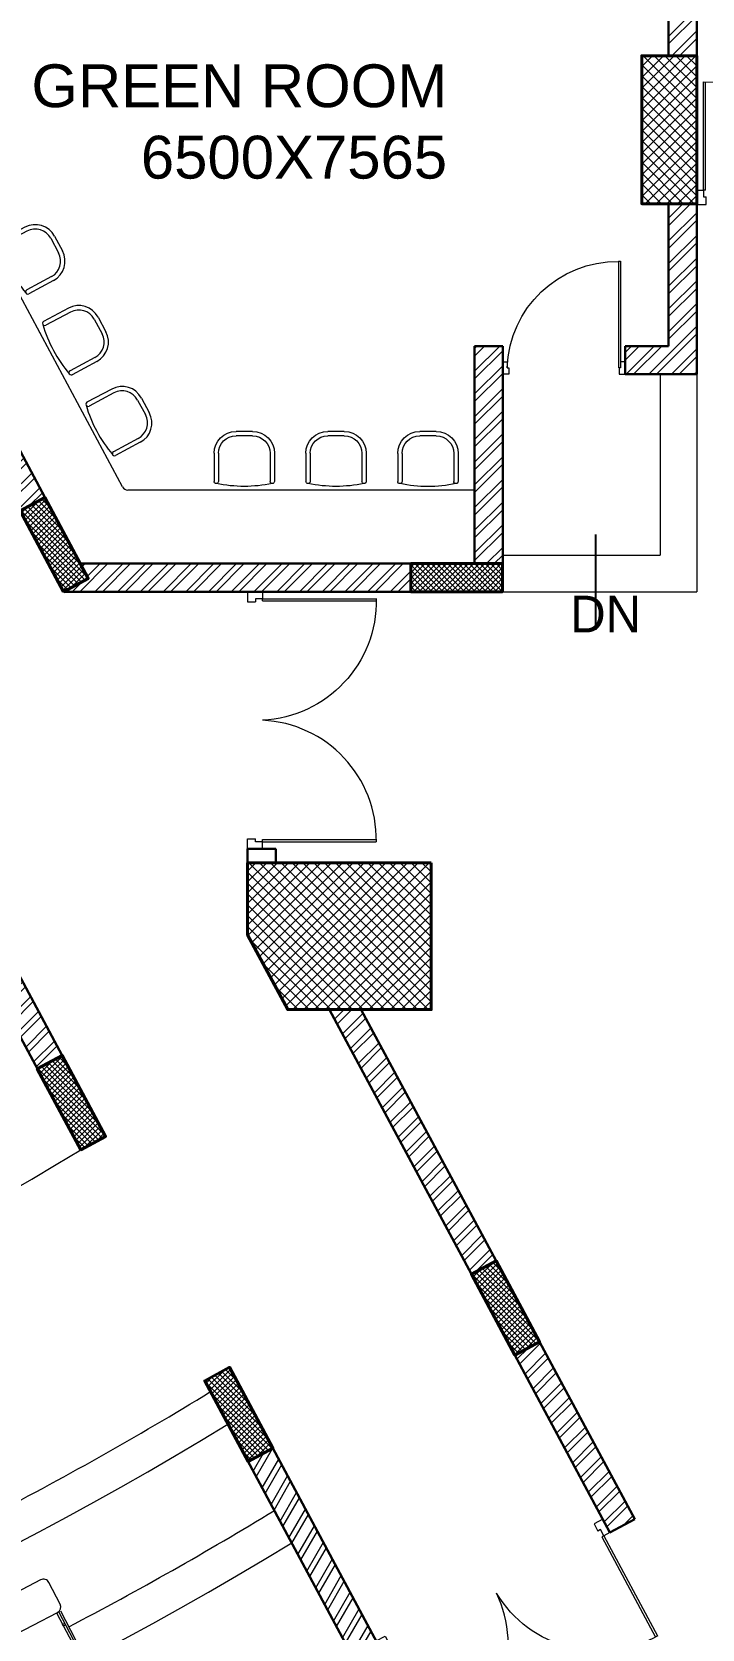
# Model space of a CAD drawing. Header units: millimetres. Extents: x 8275 to 147087, y -297470 to -191881.
# Drawn here: x 58746 to 64219, y -212443 to -199393 of the extents above; entities that cross this region are included whole.
import ezdxf

# ---------------------------------------------------------------- set-up
doc = ezdxf.new("R2010")
doc.units = ezdxf.units.MM
doc.header["$LTSCALE"] = 250
doc.header["$MEASUREMENT"] = 0
for name, color, linetype, lineweight in [('col', 6, 'Continuous', 40), ('door', 35, 'Continuous', 13), ('furniture', 5, 'Continuous', 15), ('hatch', 9, 'Continuous', 0), ('stairs', 2, 'Continuous', 5), ('text', 7, 'Continuous', 9), ('wall', 1, 'Continuous', 30)]:
    doc.layers.add(name, color=color, linetype=linetype, lineweight=lineweight)
doc.styles.get("Standard").update_dxf_attribs({"font": 'GOTHIC.TTF', "height": 100})
pattern_1 = [(45, (-2190690.94, -138549.74), (-92.807765, 92.807765), []), (45, (-2190629.06, -138549.74), (-92.807765, 92.807765), [])]
pattern_2 = [(45, (-2190690.94, -46921.14), (-92.807765, 92.807765), []), (45, (-2190629.06, -46921.14), (-92.807765, 92.807765), [])]

# ---------------------------------------------------------------- blocks, each defined once
blk = doc.blocks.new('A$C417B526D')
at = {"layer": 'hatch'}
h = blk.add_hatch(dxfattribs=at)
h.set_pattern_fill('ANSI37', color=256, scale=250)
h.paths.add_polyline_path([(44247, -9488), (44450, -9379), (44095, -8718), (43893, -8827)])
h = blk.add_hatch(dxfattribs=at)
h.set_pattern_fill('ANSI37', color=256, scale=250)
h.paths.add_polyline_path([(47834, -9488), (47834, -9258), (47084, -9258), (47084, -9488)])
h = blk.add_hatch(dxfattribs=at)
h.set_pattern_fill('ANSI37', color=256, scale=250)
h.paths.add_polyline_path([(44389, -14047), (44591, -13938), (44237, -13277), (44034, -13386)])
h = blk.add_hatch(dxfattribs=at)
h.set_pattern_fill('ANSI37', color=256, scale=250)
h.set_pattern_definition([(45, (264.314, 141.75), (-22.097087, 22.097087), []), (135, (264.314, 141.75), (-22.097087, -22.097087), [])])
h.paths.add_polyline_path([(47933, -15726), (48136, -15617), (47781, -14956), (47579, -15065)])
h = blk.add_hatch(dxfattribs=at)
h.set_pattern_fill('ANSI37', color=256, scale=250)
h.paths.add_polyline_path([(45755, -16595), (45958, -16486), (45603, -15825), (45401, -15934)])
at = {"layer": 'col'}
for points, elevation in [([(44247, -9488), (44450, -9379), (44095, -8718), (43893, -8827)], -25203), ([(47834, -9488), (47834, -9258), (47084, -9258), (47084, -9488)], -25203), ([(44389, -14047), (44591, -13938), (44237, -13277), (44034, -13386)], -26394), ([(47933, -15726), (48136, -15617), (47781, -14956), (47579, -15065)], 139), ([(45755, -16595), (45958, -16486), (45603, -15825), (45401, -15934)], -24013)]:
    blk.add_lwpolyline(points, close=True, dxfattribs=dict(at, elevation=elevation))
blk = doc.blocks.new('A$C157F7572')
at = {"layer": 'hatch'}
h = blk.add_hatch(dxfattribs=at)
h.set_pattern_fill('ANSI37', color=256, scale=500)
h.set_pattern_definition([(45, (5.044, -4e-07), (-44.194174, 44.194174), []), (135, (5.044, -4e-07), (-44.194174, -44.194174), [])])
h.paths.add_polyline_path([(-74820, 24343), (-74820, 25553), (-74370, 25553), (-74370, 24343)])
h = blk.add_hatch(dxfattribs=at)
h.set_pattern_fill('ANSI37', color=256, scale=500)
h.paths.add_polyline_path([(-76539, 18959), (-76539, 17759), (-77711, 17759), (-78039, 18370), (-78039, 18959)])
at = {"layer": 'col'}
blk.add_lwpolyline([(-74370, 25553), (-74820, 25553), (-74820, 24343), (-74370, 24343)], close=True, dxfattribs=at)
at = {"layer": 'col', "elevation": 1176}
blk.add_lwpolyline([(-76539, 18959), (-76539, 17759), (-77711, 17759), (-78039, 18370), (-78039, 18959), (-76539, 18959)], dxfattribs=at)
blk = doc.blocks.new('DRDR')
at = {"lineweight": 18, "ltscale": 0.1}
for p, q in [((4811214.4, 8332971.6), (4811219, 8333058.8)), ((4811219, 8333058.8), (4811277.2, 8333055.8)), ((4811277.2, 8333055.8), (4811274.7, 8333009.2)), ((4811214.4, 8332971.6), (4811255.2, 8332969.4)), ((4811255.2, 8332969.4), (4811220.5, 8332306.8)), ((4811268.3, 8332968.8), (4811233.7, 8332306)), ((4811255.2, 8332969.4), (4811257.3, 8333010.2)), ((4811268.3, 8332968.8), (4811255.2, 8332969.4)), ((4811257.3, 8333010.2), (4811274.7, 8333009.2)), ((4812658.8, 8332983.6), (4812656.4, 8332937.1)), ((4812673.8, 8332936.2), (4812656.4, 8332937.1)), ((4812717, 8332980.6), (4812658.8, 8332983.6)), ((4812671.7, 8332895.4), (4812673.8, 8332936.2)), ((4812712.4, 8332893.3), (4812717, 8332980.6)), ((4812658.5, 8332896.1), (4812623.9, 8332233.4)), ((4812671.7, 8332895.4), (4812637.1, 8332232.8)), ((4812671.7, 8332895.4), (4812658.5, 8332896.1)), ((4812712.4, 8332893.3), (4812671.7, 8332895.4))]:
    blk.add_line(p, q, dxfattribs=at)
blk.add_ellipse((4811269.8, 8332997.3), major_axis=(-685.2, -125.6), ratio=0.993607, start_param=1.318294, end_param=2.867114, dxfattribs=at)
at = {"lineweight": 18, "ltscale": 0.1, "extrusion": (0, 0, -1)}
blk.add_ellipse((4812660, 8332924.6), major_axis=(668.4, -196.3), ratio=0.993607, start_param=1.318294, end_param=2.867114, dxfattribs=at)
blk = doc.blocks.new('D1-1000')
for p, q in [((-951, 0), (-1000, 0)), ((-1000, 0), (-1000, -102)), ((-951, -53), (-951, 0)), ((-49, 0), (0, 0)), ((-49, -53), (-49, 0)), ((0, 0), (0, -102)), ((-1000, -102), (-963, -102)), ((-963, -53), (-951, -53)), ((-963, -102), (-963, -53)), ((-51, -53), (-51, -923)), ((-37, -53), (-49, -53)), ((-37, -923), (-37, -53)), ((-37, -102), (-37, -53)), ((0, -102), (-37, -102)), ((-55, -923), (-37, -923))]:
    blk.add_line(p, q)
blk.add_ellipse((-40, 2), major_axis=(646, 675), ratio=0.977435, start_param=2.382767, end_param=3.900418)
blk = doc.blocks.new('A$C24EB465D-flat-9-flat-1-flat-398')
at = {"layer": 'furniture', "ltscale": 0.1}
for p, q in [((404, 189), (6, -19)), ((564, -8), (472, 168)), ((-15, -87), (77, -263)), ((145, -285), (543, -77)), ((535, -81), (664, -327)), ((761, -471), (552, -72)), ((566, -65), (774, -464)), ((584, -174), (601, -165)), ((591, -187), (584, -174)), ((591, -187), (608, -179)), ((608, -179), (601, -165)), ((122, -297), (331, -696)), ((345, -688), (136, -290)), ((165, -303), (282, -527)), ((202, -374), (185, -383)), ((192, -396), (185, -383)), ((209, -387), (192, -396)), ((209, -387), (202, -374)), ((656, -312), (673, -303)), ((664, -327), (656, -312)), ((664, -327), (681, -319)), ((681, -319), (673, -303)), ((274, -512), (257, -521)), ((265, -536), (257, -521)), ((282, -527), (274, -512)), ((370, -613), (685, -449)), ((385, -559), (632, -430)), ((395, -662), (710, -497)), ((604, -445), (623, -481)), ((615, -439), (634, -475)), ((702, -454), (715, -480)), ((774, -464), (761, -471)), ((282, -527), (265, -536)), ((364, -630), (378, -656)), ((401, -551), (413, -545)), ((401, -551), (420, -587)), ((413, -545), (432, -581)), ((331, -696), (345, -688))]:
    blk.add_line(p, q, dxfattribs=at)
for centre, radius, start, end in [((427, 144, 0), 50.8, 27.61, 117.61), ((30, -64, 0), 50.8, 117.61, 207.61), ((519, -32, 0), 50.8, 297.61, 27.61), ((122, -240, 0), 50.8, 207.61, 297.61), ((187, -291, 0), 25.4, 117.61, 207.61), ((597, -363, 0), 76.2, 297.61, 27.61), ((690, -460, 0), 12.7, 27.61, 117.61), ((704, -486, 0), 12.7, 297.61, 27.61), ((349, -492, 0), 76.2, 207.61, 297.61), ((376, -624, 0), 12.7, 117.61, 207.61), ((389, -651, 0), 12.7, 207.61, 297.61)]:
    blk.add_arc(centre, radius, start, end, dxfattribs=at)
blk = doc.blocks.new('ch1')
for p, q in [((-75, 501), (75, 501)), ((-75, 461), (75, 461)), ((-275, 301), (-275, 46)), ((-235, 301), (-235, 46)), ((235, 301), (235, 46)), ((275, 301), (275, 46))]:
    blk.add_line(p, q)
for centre, radius, start, end in [((-75, 301), 200, 90, 180), ((-75, 301), 160, 90, 180), ((-75, 301), 160, 90, 180), ((75, 301), 200, 0, 90), ((75, 301), 160, 0, 90), ((-255, 46), 20, 180, 0), ((0, 1258), 1258, 258.3077, 281.6923), ((255, 46), 20, 180, 0)]:
    blk.add_arc(centre, radius, start, end)

msp = doc.modelspace()

# ---------------------------------------------------------------- hatches: boundary and pattern name
at = {"layer": 'hatch'}
h = msp.add_hatch(dxfattribs=at)
h.set_pattern_fill('ANSI32', color=256, scale=350, angle=360, style=0)
h.set_pattern_definition([(45, (-2190690.94, -138326.66), (-92.807765, 92.807765), []), (45, (-2190629.06, -138326.66), (-92.807765, 92.807765), [])])
h.paths.add_polyline_path([(64176, -200798), (63946, -200798), (63946, -201960), (63591, -201960), (63591, -202190), (64176, -202190)])
h.paths.add_polyline_path([(63946, -199588), (64176, -199588), (64176, -197067), (63946, -197067)])
h = msp.add_hatch(dxfattribs=at)
h.set_pattern_fill('ANSI32', color=256, scale=350, angle=360, style=0)
h.set_pattern_definition(pattern_1)
h.paths.add_polyline_path([(58649, -203306), (58852, -203197), (57396, -200483), (57396, -200678), (57240, -200678), (59003, -203967), (59003, -203967)])
h.paths.add_polyline_path([(61841, -203737), (62591, -203737), (62591, -201960), (62361, -201960), (62361, -203737), (59141, -203737), (59206, -203858), (59004, -203967), (61841, -203967)])
h = msp.add_hatch(dxfattribs=at)
h.set_pattern_fill('ANSI32', color=256, scale=350, angle=360, style=0)
h.set_pattern_definition(pattern_1)
h.paths.add_polyline_path([(56019, -202698), (56222, -202589), (56222, -202589), (56019, -202698), (59145, -208526), (59145, -208526), (58791, -207865), (58993, -207756), (56577, -203250), (56374, -203359)])
h = msp.add_hatch(dxfattribs=at)
h.set_pattern_fill('ANSI32', color=256, scale=350, angle=360, style=0)
h.set_pattern_definition(pattern_2)
h.paths.add_polyline_path([(61175, -207382), (61436, -207382), (62538, -209435), (62335, -209544)])
h = msp.add_hatch(dxfattribs=at)
h.set_pattern_fill('ANSI32', color=256, scale=350, angle=360, style=0)
h.set_pattern_definition(pattern_2)
h.paths.add_polyline_path([(63669, -211544), (63466, -211653), (62689, -210205), (62892, -210096)])
h = msp.add_hatch(dxfattribs=at)
h.set_pattern_fill('ANSI32', color=256, scale=350, angle=15, style=0)
h.set_pattern_definition([(60, (-2190690.94, -46921.14), (-113.665834, 65.625), []), (60, (-2190631.17, -46905.13), (-113.665834, 65.625), [])])
edge = h.paths.add_edge_path()
edge.add_line((55727, -219234), (55651, -219017))
edge.add_arc((45230, -186052), 34573, 278.4967, 287.5424, ccw=False)
edge.add_line((50339, -220245), (50366, -220473))
edge.add_arc((45237, -186076), 34778, 278.481, 287.555)
edge = h.paths.add_edge_path()
edge.add_line((55849, -219584), (55773, -219366))
edge.add_arc((45241, -186090), 34904, 278.4715, 287.5626, ccw=False)
edge.add_line((50383, -220612), (50410, -220841))
edge.add_arc((45247, -186113), 35110, 278.4561, 287.5749)
edge = h.paths.add_edge_path()
edge.add_arc((45241, -186090), 34904, 290.8462, 300.5847, ccw=False)
edge.add_line((57662, -218708), (57737, -218926))
edge.add_arc((45359, -186360), 34839, 290.8118, 302.692)
edge.add_line((64176, -215680), (63126, -216319))
edge.add_line((63126, -216319), (63010, -216319))
edge.add_line((63010, -216319), (63000, -216137))
edge = h.paths.add_edge_path()
edge.add_line((62991, -215980), (62977, -215721))
edge.add_arc((45241, -186090), 34534, 290.8637, 300.9029, ccw=False)
edge.add_line((57540, -218359), (57615, -218576))
edge.add_arc((45241, -186090), 34764, 290.8528, 300.7042)
h.paths.add_polyline_path([(61900, -213177), (61792, -212974), (61792, -212974), (60714, -210965), (60511, -211074), (62974, -215665), (62960, -215425), (63070, -215358), (61900, -213177)])

# ---------------------------------------------------------------- linework, layer by layer
at = {"elevation": -39983}
msp.add_lwpolyline([(63352, -204277), (63352, -203500)], dxfattribs=at)
at = {"layer": 'furniture', "extrusion": (2.68746e-08, -3.58664e-08, 1)}
msp.add_line((59486, -203110, -27228), (57996, -200332, -27228), dxfattribs=at)
at = {"layer": 'furniture'}
msp.add_line((62361, -203137, -27228), (59530, -203137, -27228), dxfattribs=at)
msp.add_arc((59530, -203087, -27228), 50, 208.2045, 270, dxfattribs=at)
at = {"layer": 'stairs'}
for p, q in [((63876, -202190, -27228), (63876, -203667, -27228)), ((64176, -202190, -27228), (64176, -203967, -27228)), ((62591, -203667, -27228), (63876, -203667, -27228)), ((62591, -203967, -27228), (64176, -203967, -27228)), ((60347, -210767, -27228), (62429, -214650, -27228))]:
    msp.add_line(p, q, dxfattribs=at)
at = {"layer": 'stairs', "ltscale": 0.01}
for centre, radius, start, end in [((45241, -185740, -29609), 26694, 238.6295, 301.3918), ((45241, -186090, -29609), 28634, 297.2806, 301.507), ((45241, -186090, -29609), 28934, 238.5466, 301.4727), ((45241, -186090, -29609), 29734, 297.6651, 301.3847), ((45241, -186090, -29609), 30034, 238.6657, 301.3529)]:
    msp.add_arc(centre, radius, start, end, dxfattribs=at)
at = {"layer": 'text'}
for points in [[(63352, -203500, -39983), (63194, -203693, -39983), (63251, -203725, -39983), (63352, -203500, -39983)], [(63352, -203500, -39983), (63510, -203693, -39983), (63453, -203725, -39983), (63352, -203500, -39983)]]:
    msp.add_solid(points, dxfattribs=at)
at = {"layer": 'wall'}
for p, q in [((64176, -199588, -27228), (64176, -197067, -27228)), ((63946, -198196, -27228), (63946, -199588, -27228)), ((63946, -200798, -27228), (63946, -200802, -27228)), ((63946, -200802, -27228), (63946, -201960, -27228)), ((64176, -200802, -27228), (64176, -200798, -27228)), ((64176, -200802, -27228), (64176, -202190, -27228)), ((62361, -203737, -27228), (62361, -201960, -27228)), ((62591, -201960, -27228), (62361, -201960, -27228)), ((62591, -203967, -27228), (62591, -201960, -27228)), ((63946, -201960, -27228), (63591, -201960, -27228)), ((63591, -201960, -27228), (63591, -202190, -27228)), ((64176, -202190, -27228), (63591, -202190, -27228)), ((62361, -203737, -27228), (59141, -203737, -27228)), ((62591, -203967, -27228), (59003, -203967, -27228)), ((60507, -206067, -27228), (60507, -206182, -27228)), ((60737, -206067, -27228), (60507, -206067, -27228)), ((60737, -206067, -27228), (60737, -206182, -27228)), ((62335, -209544, -24708), (61175, -207382, -41639)), ((62538, -209435, -24708), (61436, -207382, -40788)), ((59145, -208526, -27228), (59348, -208417, -27228)), ((63669, -211544, -24708), (62892, -210096, -24708)), ((63466, -211653, -24708), (62689, -210205, -24708)), ((60157, -210413, -27228), (60360, -210304, -27228)), ((62997, -215709, -27228), (60157, -210413, -27228)), ((62755, -214771, -24566), (60714, -210965, -51241)), ((63466, -211653, -24708), (63669, -211544, -24708))]:
    msp.add_line(p, q, dxfattribs=at)
at = {"layer": 'wall', "extrusion": (2.68746e-08, -3.58664e-08, 1)}
for p, q in [((59141, -203737, -27228), (57396, -200483, -27228)), ((59003, -203967, -27228), (57240, -200678, -27228)), ((59348, -208417, -27228), (56222, -202589, -27228)), ((59145, -208526, -27228), (56019, -202698, -27228))]:
    msp.add_line(p, q, dxfattribs=at)

# ---------------------------------------------------------------- block references
at = {"layer": 'door', "extrusion": (-0.000778881, 0.000724023, -0.999999), "xscale": 1.333333333321058, "yscale": 1.333333333321058, "zscale": -1.33333333332105, "rotation": 182.9901741400583}
msp.add_blockref('DRDR', (5762437, 11229429, 29413), dxfattribs=at)
at = {"layer": 'door', "xscale": -1, "rotation": 180}
msp.add_blockref('D1-1000', (63591, -202190, -43241), dxfattribs=at)
at = {"layer": 'door', "extrusion": (-0.000724023, -0.000778881, 0.999999), "xscale": -1.40000000000202, "yscale": 1.400000000002009, "zscale": 1.400000000001999, "rotation": 87.00979354922936}
msp.add_blockref('DRDR', (12062235, 5913951, -55575), dxfattribs=at)
at = {"layer": 'door', "extrusion": (0.000344213, 0.001006, 0.999999), "xscale": 1.400000000002009, "yscale": 1.400000000002009, "zscale": 1.400000000002009, "rotation": 31.19470416081766}
msp.add_blockref('DRDR', (342288, -13680738, -24899), dxfattribs=at)
at = {"layer": 'furniture', "zscale": 25.66055664267284}
for p, xscale, yscale, rotation in [((58567, -201334, -27228), 0.8980072334694413, 0.8980072334694413, 298.2065783966099), ((58922, -201995, -27228), 0.8980072334694413, 0.8980072334694413, 298.2065783966099), ((59276, -202656, -27228), 0.8980072334694413, 0.8980072334694413, 298.2065783966099), ((60480, -203106, -27228), -0.8980072334694411, 0.8980072334694412, 359.9981391691262), ((61230, -203106, -27228), -0.8980072334694411, 0.8980072334694412, 359.9981391691262), ((61980, -203107, -27228), -0.8980072334694411, 0.8980072334694412, 359.9981391691262)]:
    msp.add_blockref('ch1', p, dxfattribs=dict(at, xscale=xscale, yscale=yscale, rotation=rotation))
at = {"layer": 'furniture', "ltscale": 0.01}
msp.add_blockref('A$C24EB465D-flat-9-flat-1-flat-398', (58413, -212230, -28433), dxfattribs=at)
at = {"layer": 'hatch'}
msp.add_blockref('A$C417B526D', (14756, -194479, -27228), dxfattribs=at)
at = {"layer": 'text'}
msp.add_blockref('A$C157F7572', (138546, -225140, -27228), dxfattribs=at)

# ---------------------------------------------------------------- texts
msp.add_text('DN', height=300, rotation=360, dxfattribs=at).set_placement((63142, -204299, -17160))
at = {"layer": 'text', "insert": (62137, -200596, -27228), "char_height": 350, "width": 5004.76, "attachment_point": 9}
msp.add_mtext('{\\fArial|b0|i0|c0|p34;GREEN ROOM\\P6500X7565}', dxfattribs=at)

doc.saveas('drawing.dxf')
